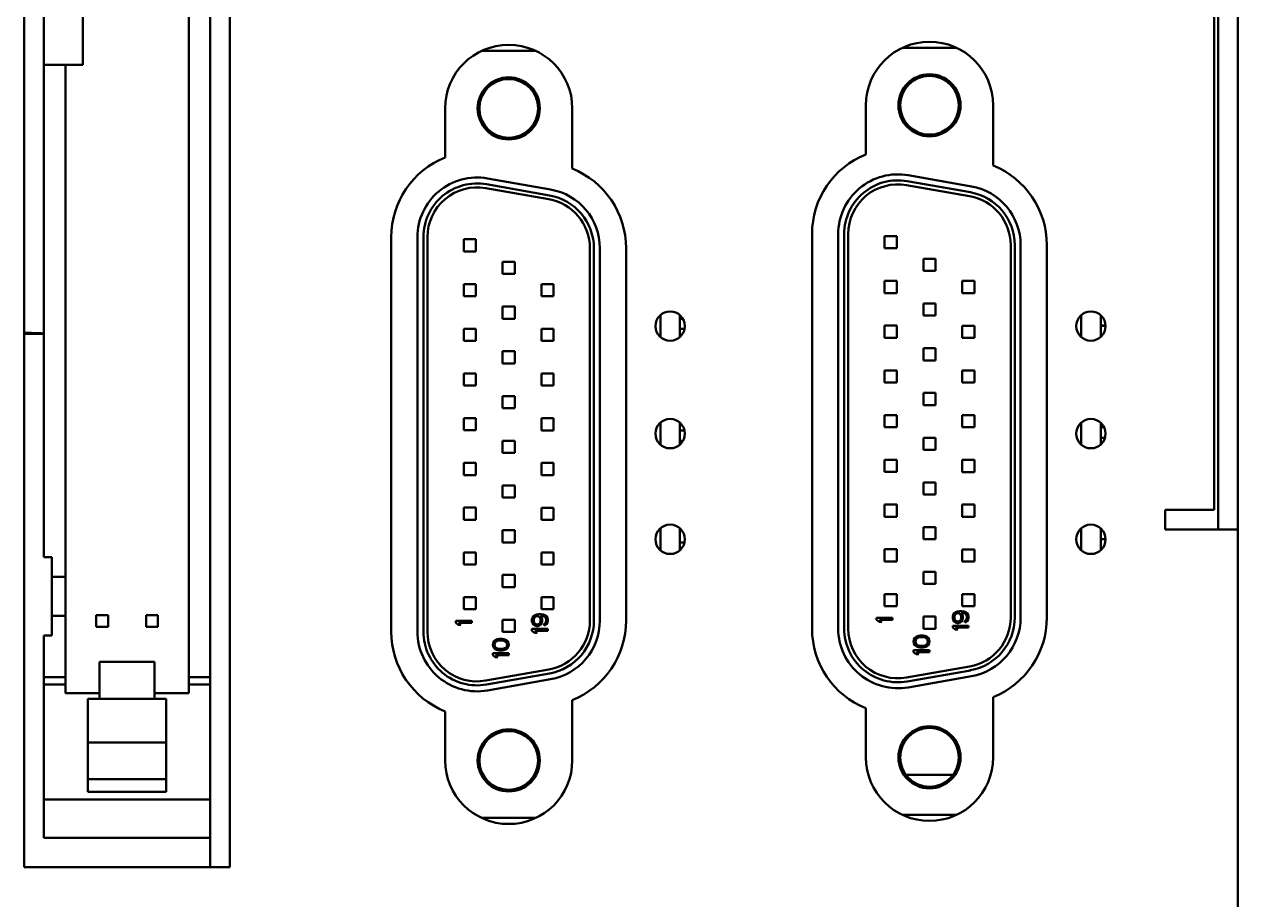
# Model space of a CAD drawing. Header units: millimetres. Extents: x 2117 to 4352, y 853 to 2102.
# Drawn here: x 2577.3 to 2639.3, y 1506.6 to 1551.4 of the extents above; entities that cross this region are included whole.
import ezdxf

# ---------------------------------------------------------------- set-up
doc = ezdxf.new("R2010")
doc.units = ezdxf.units.MM
doc.header["$LTSCALE"] = 1.8
doc.layers.add('외형선(ISO)', color=7, linetype='Continuous', lineweight=50)

msp = doc.modelspace()

# ---------------------------------------------------------------- linework, layer by layer
at = {"layer": '외형선(ISO)'}
for p, q in [((2638.263, 1663.043), (2638.263, 1525.543)), ((2639.263, 1525.543), (2639.263, 1663.043)), ((2638.063, 1662.043), (2638.063, 1526.543)), ((2577.263, 1508.293), (2577.263, 1594.393)), ((2587.763, 1594.393), (2587.763, 1508.293)), ((2585.663, 1584.694), (2585.663, 1517.993)), ((2586.763, 1517.993), (2586.763, 1584.694)), ((2578.263, 1549.293), (2578.263, 1553.393)), ((2580.263, 1549.293), (2580.263, 1553.393)), ((2600.616, 1550.001), (2603.413, 1550.001)), ((2622.116, 1550.159), (2624.913, 1550.159)), ((2579.363, 1549.293), (2578.263, 1549.293)), ((2578.263, 1549.293), (2578.263, 1524.133)), ((2579.363, 1523.133), (2579.363, 1549.293)), ((2579.363, 1549.293), (2580.263, 1549.293)), ((2598.764, 1544.56), (2598.764, 1547.067)), ((2605.264, 1547.067), (2605.264, 1543.989)), ((2620.264, 1544.718), (2620.264, 1547.225)), ((2626.764, 1547.225), (2626.764, 1544.147)), ((2604.101, 1542.622), (2600.875, 1543.19)), ((2604.154, 1542.922), (2600.928, 1543.49)), ((2625.601, 1542.779), (2622.375, 1543.348)), ((2625.654, 1543.079), (2622.428, 1543.648)), ((2604.066, 1542.421), (2600.84, 1542.99)), ((2625.566, 1542.579), (2622.34, 1543.148)), ((2596.012, 1520.321), (2596.012, 1540.489)), ((2597.351, 1540.489), (2597.351, 1520.321)), ((2597.655, 1540.489), (2597.655, 1520.321)), ((2597.859, 1540.489), (2597.859, 1520.321)), ((2599.723, 1540.377), (2600.343, 1540.377)), ((2599.723, 1539.757), (2599.723, 1540.377)), ((2600.343, 1540.377), (2600.343, 1539.757)), ((2617.512, 1520.479), (2617.512, 1540.647)), ((2618.851, 1540.647), (2618.851, 1520.479)), ((2619.155, 1540.647), (2619.155, 1520.479)), ((2619.359, 1540.647), (2619.359, 1520.479)), ((2621.223, 1540.535), (2621.843, 1540.535)), ((2621.223, 1539.915), (2621.223, 1540.535)), ((2621.843, 1540.535), (2621.843, 1539.915)), ((2600.343, 1539.757), (2599.723, 1539.757)), ((2606.164, 1520.89), (2606.164, 1539.92)), ((2606.368, 1520.89), (2606.368, 1539.92)), ((2606.672, 1520.89), (2606.672, 1539.92)), ((2608.012, 1539.92), (2608.012, 1520.89)), ((2621.843, 1539.915), (2621.223, 1539.915)), ((2627.664, 1521.048), (2627.664, 1540.078)), ((2627.868, 1521.048), (2627.868, 1540.078)), ((2628.172, 1521.048), (2628.172, 1540.078)), ((2629.512, 1540.078), (2629.512, 1521.048)), ((2601.704, 1539.224), (2602.324, 1539.224)), ((2601.704, 1538.604), (2601.704, 1539.224)), ((2602.324, 1539.224), (2602.324, 1538.604)), ((2623.204, 1539.382), (2623.824, 1539.382)), ((2623.204, 1538.762), (2623.204, 1539.382)), ((2623.824, 1539.382), (2623.824, 1538.762)), ((2602.324, 1538.604), (2601.704, 1538.604)), ((2621.223, 1538.249), (2621.843, 1538.249)), ((2621.223, 1537.629), (2621.223, 1538.249)), ((2621.843, 1538.249), (2621.843, 1537.629)), ((2623.824, 1538.762), (2623.204, 1538.762)), ((2625.186, 1538.246), (2625.806, 1538.246)), ((2625.186, 1537.626), (2625.186, 1538.246)), ((2625.806, 1538.246), (2625.806, 1537.626)), ((2599.723, 1538.091), (2600.343, 1538.091)), ((2599.723, 1537.471), (2599.723, 1538.091)), ((2600.343, 1538.091), (2600.343, 1537.471)), ((2603.686, 1538.088), (2604.306, 1538.088)), ((2603.686, 1537.468), (2603.686, 1538.088)), ((2604.306, 1538.088), (2604.306, 1537.468)), ((2621.843, 1537.629), (2621.223, 1537.629)), ((2625.806, 1537.626), (2625.186, 1537.626)), ((2600.343, 1537.471), (2599.723, 1537.471)), ((2604.306, 1537.468), (2603.686, 1537.468)), ((2623.204, 1537.096), (2623.824, 1537.096)), ((2623.204, 1536.476), (2623.204, 1537.096)), ((2623.824, 1537.096), (2623.824, 1536.476)), ((2601.704, 1536.938), (2602.324, 1536.938)), ((2601.704, 1536.318), (2601.704, 1536.938)), ((2602.324, 1536.938), (2602.324, 1536.318)), ((2609.763, 1535.384), (2609.763, 1536.502)), ((2609.763, 1536.502), (2609.763, 1535.384)), ((2610.763, 1535.384), (2610.763, 1536.502)), ((2623.824, 1536.476), (2623.204, 1536.476)), ((2631.263, 1535.384), (2631.263, 1536.502)), ((2631.263, 1536.502), (2631.263, 1535.384)), ((2632.263, 1536.502), (2632.263, 1535.384)), ((2632.263, 1536.476), (2632.291, 1536.476)), ((2599.723, 1535.805), (2600.343, 1535.805)), ((2599.723, 1535.185), (2599.723, 1535.805)), ((2600.343, 1535.805), (2600.343, 1535.185)), ((2602.324, 1536.318), (2601.704, 1536.318)), ((2603.686, 1535.802), (2604.306, 1535.802)), ((2603.686, 1535.182), (2603.686, 1535.802)), ((2604.306, 1535.802), (2604.306, 1535.182)), ((2610.763, 1536.318), (2610.913, 1536.318)), ((2610.763, 1535.805), (2611, 1535.805)), ((2610.763, 1535.802), (2611, 1535.802)), ((2621.223, 1535.963), (2621.843, 1535.963)), ((2621.223, 1535.343), (2621.223, 1535.963)), ((2621.843, 1535.963), (2621.843, 1535.343)), ((2625.186, 1535.96), (2625.806, 1535.96)), ((2625.186, 1535.34), (2625.186, 1535.96)), ((2625.806, 1535.96), (2625.806, 1535.34)), ((2632.263, 1535.963), (2632.513, 1535.963)), ((2632.263, 1535.96), (2632.513, 1535.96)), ((2578.263, 1535.543), (2577.263, 1535.543)), ((2600.343, 1535.185), (2599.723, 1535.185)), ((2604.306, 1535.182), (2603.686, 1535.182)), ((2621.843, 1535.343), (2621.223, 1535.343)), ((2625.806, 1535.34), (2625.186, 1535.34)), ((2601.704, 1534.652), (2602.324, 1534.652)), ((2601.704, 1534.032), (2601.704, 1534.652)), ((2602.324, 1534.652), (2602.324, 1534.032)), ((2623.204, 1534.81), (2623.824, 1534.81)), ((2623.204, 1534.19), (2623.204, 1534.81)), ((2623.824, 1534.81), (2623.824, 1534.19)), ((2602.324, 1534.032), (2601.704, 1534.032)), ((2623.824, 1534.19), (2623.204, 1534.19)), ((2599.723, 1533.519), (2600.343, 1533.519)), ((2599.723, 1532.899), (2599.723, 1533.519)), ((2600.343, 1533.519), (2600.343, 1532.899)), ((2603.686, 1533.516), (2604.306, 1533.516)), ((2603.686, 1532.896), (2603.686, 1533.516)), ((2604.306, 1533.516), (2604.306, 1532.896)), ((2621.223, 1533.677), (2621.843, 1533.677)), ((2621.223, 1533.057), (2621.223, 1533.677)), ((2621.843, 1533.677), (2621.843, 1533.057)), ((2625.186, 1533.674), (2625.806, 1533.674)), ((2625.186, 1533.054), (2625.186, 1533.674)), ((2625.806, 1533.674), (2625.806, 1533.054)), ((2600.343, 1532.899), (2599.723, 1532.899)), ((2604.306, 1532.896), (2603.686, 1532.896)), ((2621.843, 1533.057), (2621.223, 1533.057)), ((2625.806, 1533.054), (2625.186, 1533.054)), ((2601.704, 1532.366), (2602.324, 1532.366)), ((2601.704, 1531.746), (2601.704, 1532.366)), ((2602.324, 1532.366), (2602.324, 1531.746)), ((2623.204, 1532.524), (2623.824, 1532.524)), ((2623.204, 1531.904), (2623.204, 1532.524)), ((2623.824, 1532.524), (2623.824, 1531.904)), ((2602.324, 1531.746), (2601.704, 1531.746)), ((2623.824, 1531.904), (2623.204, 1531.904)), ((2599.723, 1531.233), (2600.343, 1531.233)), ((2599.723, 1530.613), (2599.723, 1531.233)), ((2600.343, 1531.233), (2600.343, 1530.613)), ((2603.686, 1531.23), (2604.306, 1531.23)), ((2603.686, 1530.61), (2603.686, 1531.23)), ((2604.306, 1531.23), (2604.306, 1530.61)), ((2609.763, 1529.884), (2609.763, 1531.002)), ((2609.763, 1531.002), (2609.763, 1529.884)), ((2610.763, 1529.884), (2610.763, 1531.002)), ((2621.223, 1531.391), (2621.843, 1531.391)), ((2621.223, 1530.771), (2621.223, 1531.391)), ((2621.843, 1531.391), (2621.843, 1530.771)), ((2625.186, 1531.388), (2625.806, 1531.388)), ((2625.186, 1530.768), (2625.186, 1531.388)), ((2625.806, 1531.388), (2625.806, 1530.768)), ((2631.263, 1529.884), (2631.263, 1531.002)), ((2631.263, 1531.002), (2631.263, 1529.884)), ((2632.263, 1531.002), (2632.263, 1529.884)), ((2600.343, 1530.613), (2599.723, 1530.613)), ((2604.306, 1530.61), (2603.686, 1530.61)), ((2610.763, 1530.61), (2610.994, 1530.61)), ((2621.843, 1530.771), (2621.223, 1530.771)), ((2623.204, 1530.238), (2623.824, 1530.238)), ((2623.204, 1529.618), (2623.204, 1530.238)), ((2623.824, 1530.238), (2623.824, 1529.618)), ((2625.806, 1530.768), (2625.186, 1530.768)), ((2632.263, 1530.768), (2632.439, 1530.768)), ((2632.263, 1530.238), (2632.484, 1530.238)), ((2601.704, 1530.08), (2602.324, 1530.08)), ((2601.704, 1529.46), (2601.704, 1530.08)), ((2602.324, 1530.08), (2602.324, 1529.46)), ((2610.763, 1530.08), (2610.919, 1530.08)), ((2623.824, 1529.618), (2623.204, 1529.618)), ((2599.723, 1528.947), (2600.343, 1528.947)), ((2599.723, 1528.327), (2599.723, 1528.947)), ((2600.343, 1528.947), (2600.343, 1528.327)), ((2602.324, 1529.46), (2601.704, 1529.46)), ((2603.686, 1528.944), (2604.306, 1528.944)), ((2603.686, 1528.324), (2603.686, 1528.944)), ((2604.306, 1528.944), (2604.306, 1528.324)), ((2621.223, 1529.105), (2621.843, 1529.105)), ((2621.223, 1528.485), (2621.223, 1529.105)), ((2621.843, 1529.105), (2621.843, 1528.485)), ((2625.186, 1529.102), (2625.806, 1529.102)), ((2625.186, 1528.482), (2625.186, 1529.102)), ((2625.806, 1529.102), (2625.806, 1528.482)), ((2600.343, 1528.327), (2599.723, 1528.327)), ((2604.306, 1528.324), (2603.686, 1528.324)), ((2621.843, 1528.485), (2621.223, 1528.485)), ((2625.806, 1528.482), (2625.186, 1528.482)), ((2601.704, 1527.794), (2602.324, 1527.794)), ((2601.704, 1527.174), (2601.704, 1527.794)), ((2602.324, 1527.794), (2602.324, 1527.174)), ((2623.204, 1527.952), (2623.824, 1527.952)), ((2623.204, 1527.332), (2623.204, 1527.952)), ((2623.824, 1527.952), (2623.824, 1527.332)), ((2602.324, 1527.174), (2601.704, 1527.174)), ((2623.824, 1527.332), (2623.204, 1527.332)), ((2599.723, 1526.661), (2600.343, 1526.661)), ((2599.723, 1526.041), (2599.723, 1526.661)), ((2600.343, 1526.661), (2600.343, 1526.041)), ((2603.686, 1526.658), (2604.306, 1526.658)), ((2603.686, 1526.038), (2603.686, 1526.658)), ((2604.306, 1526.658), (2604.306, 1526.038)), ((2621.223, 1526.819), (2621.843, 1526.819)), ((2621.223, 1526.199), (2621.223, 1526.819)), ((2621.843, 1526.819), (2621.843, 1526.199)), ((2625.186, 1526.816), (2625.806, 1526.816)), ((2625.186, 1526.196), (2625.186, 1526.816)), ((2625.806, 1526.816), (2625.806, 1526.196)), ((2635.563, 1525.543), (2635.563, 1526.543)), ((2635.563, 1526.543), (2636.063, 1526.543)), ((2636.063, 1526.543), (2638.063, 1526.543)), ((2600.343, 1526.041), (2599.723, 1526.041)), ((2604.306, 1526.038), (2603.686, 1526.038)), ((2621.843, 1526.199), (2621.223, 1526.199)), ((2625.806, 1526.196), (2625.186, 1526.196)), ((2601.704, 1525.508), (2602.324, 1525.508)), ((2601.704, 1524.888), (2601.704, 1525.508)), ((2602.324, 1525.508), (2602.324, 1524.888)), ((2609.763, 1524.484), (2609.763, 1525.602)), ((2609.763, 1525.602), (2609.763, 1524.484)), ((2610.763, 1524.484), (2610.763, 1525.602)), ((2610.763, 1525.508), (2610.852, 1525.508)), ((2623.204, 1525.666), (2623.824, 1525.666)), ((2623.204, 1525.046), (2623.204, 1525.666)), ((2623.824, 1525.666), (2623.824, 1525.046)), ((2631.263, 1524.484), (2631.263, 1525.602)), ((2631.263, 1525.602), (2631.263, 1524.484)), ((2632.263, 1525.602), (2632.263, 1524.484)), ((2639.263, 1525.543), (2635.563, 1525.543)), ((2639.263, 1525.543), (2639.263, 1497.043)), ((2602.324, 1524.888), (2601.704, 1524.888)), ((2610.763, 1524.888), (2610.997, 1524.888)), ((2623.824, 1525.046), (2623.204, 1525.046)), ((2632.263, 1525.046), (2632.513, 1525.046)), ((2578.263, 1524.133), (2578.663, 1524.133)), ((2578.663, 1524.133), (2578.663, 1523.133)), ((2599.723, 1524.375), (2600.343, 1524.375)), ((2599.723, 1523.755), (2599.723, 1524.375)), ((2600.343, 1524.375), (2600.343, 1523.755)), ((2603.686, 1524.372), (2604.306, 1524.372)), ((2603.686, 1523.752), (2603.686, 1524.372)), ((2604.306, 1524.372), (2604.306, 1523.752)), ((2621.223, 1524.533), (2621.843, 1524.533)), ((2621.223, 1523.913), (2621.223, 1524.533)), ((2621.843, 1524.533), (2621.843, 1523.913)), ((2625.186, 1524.53), (2625.806, 1524.53)), ((2625.186, 1523.91), (2625.186, 1524.53)), ((2625.806, 1524.53), (2625.806, 1523.91)), ((2632.263, 1524.533), (2632.312, 1524.533)), ((2632.263, 1524.53), (2632.31, 1524.53)), ((2600.343, 1523.755), (2599.723, 1523.755)), ((2604.306, 1523.752), (2603.686, 1523.752)), ((2621.843, 1523.913), (2621.223, 1523.913)), ((2623.204, 1523.38), (2623.824, 1523.38)), ((2623.204, 1522.76), (2623.204, 1523.38)), ((2623.824, 1523.38), (2623.824, 1522.76)), ((2625.806, 1523.91), (2625.186, 1523.91)), ((2578.663, 1523.133), (2579.363, 1523.133)), ((2578.663, 1523.133), (2578.663, 1521.133)), ((2579.363, 1521.133), (2579.363, 1523.133)), ((2601.704, 1523.222), (2602.324, 1523.222)), ((2601.704, 1522.602), (2601.704, 1523.222)), ((2602.324, 1523.222), (2602.324, 1522.602)), ((2623.824, 1522.76), (2623.204, 1522.76)), ((2602.324, 1522.602), (2601.704, 1522.602)), ((2621.223, 1522.247), (2621.843, 1522.247)), ((2621.223, 1521.627), (2621.223, 1522.247)), ((2621.843, 1522.247), (2621.843, 1521.627)), ((2625.186, 1522.244), (2625.806, 1522.244)), ((2625.186, 1521.624), (2625.186, 1522.244)), ((2625.806, 1522.244), (2625.806, 1521.624)), ((2599.723, 1522.089), (2600.343, 1522.089)), ((2599.723, 1521.469), (2599.723, 1522.089)), ((2600.343, 1522.089), (2600.343, 1521.469)), ((2603.686, 1522.086), (2604.306, 1522.086)), ((2603.686, 1521.466), (2603.686, 1522.086)), ((2604.306, 1522.086), (2604.306, 1521.466)), ((2621.843, 1521.627), (2621.223, 1521.627)), ((2625.806, 1521.624), (2625.186, 1521.624)), ((2579.363, 1521.133), (2578.663, 1521.133)), ((2578.663, 1521.133), (2578.663, 1520.133)), ((2579.363, 1517.993), (2579.363, 1521.133)), ((2580.943, 1520.563), (2580.943, 1521.163)), ((2580.943, 1521.163), (2581.543, 1521.163)), ((2581.543, 1521.163), (2581.543, 1520.563)), ((2583.483, 1520.563), (2583.483, 1521.163)), ((2583.483, 1521.163), (2584.083, 1521.163)), ((2584.083, 1521.163), (2584.083, 1520.563)), ((2600.124, 1520.871), (2599.314, 1520.871)), ((2599.314, 1520.871), (2599.314, 1520.77)), ((2600.343, 1521.469), (2599.723, 1521.469)), ((2600.124, 1520.77), (2600.124, 1520.871)), ((2601.704, 1520.936), (2602.324, 1520.936)), ((2601.704, 1520.316), (2601.704, 1520.936)), ((2602.324, 1520.936), (2602.324, 1520.316)), ((2603.222, 1521.028), (2603.204, 1520.944)), ((2603.204, 1520.944), (2603.204, 1520.86)), ((2603.273, 1521.113), (2603.222, 1521.028)), ((2603.342, 1521.163), (2603.273, 1521.113)), ((2603.291, 1520.961), (2603.308, 1521.011)), ((2603.291, 1520.843), (2603.291, 1520.961)), ((2603.308, 1521.011), (2603.342, 1521.062)), ((2603.429, 1521.197), (2603.342, 1521.163)), ((2603.342, 1521.062), (2603.394, 1521.096)), ((2603.394, 1521.096), (2603.446, 1521.113)), ((2603.549, 1521.214), (2603.429, 1521.197)), ((2603.446, 1521.113), (2603.48, 1521.113)), ((2603.48, 1521.113), (2603.532, 1521.096)), ((2603.532, 1521.096), (2603.584, 1521.062)), ((2603.67, 1521.214), (2603.549, 1521.214)), ((2603.584, 1521.062), (2603.618, 1521.011)), ((2603.618, 1521.011), (2603.635, 1520.961)), ((2603.704, 1521.028), (2603.635, 1521.13)), ((2603.635, 1521.13), (2603.67, 1521.13)), ((2603.635, 1520.961), (2603.635, 1520.843)), ((2603.79, 1521.197), (2603.67, 1521.214)), ((2603.67, 1521.13), (2603.773, 1521.113)), ((2604.306, 1521.466), (2603.686, 1521.466)), ((2603.722, 1520.944), (2603.704, 1521.028)), ((2603.722, 1520.86), (2603.722, 1520.944)), ((2603.773, 1521.113), (2603.825, 1521.096)), ((2603.877, 1521.163), (2603.79, 1521.197)), ((2603.825, 1521.096), (2603.877, 1521.062)), ((2603.946, 1521.113), (2603.877, 1521.163)), ((2603.877, 1521.062), (2603.911, 1521.011)), ((2603.911, 1521.011), (2603.928, 1520.961)), ((2603.928, 1520.961), (2603.928, 1520.86)), ((2603.997, 1521.028), (2603.946, 1521.113)), ((2604.014, 1520.944), (2603.997, 1521.028)), ((2603.997, 1520.792), (2604.014, 1520.876)), ((2604.014, 1520.876), (2604.014, 1520.944)), ((2621.624, 1521.029), (2620.814, 1521.029)), ((2620.814, 1521.029), (2620.814, 1520.928)), ((2620.814, 1520.928), (2620.935, 1520.827)), ((2620.952, 1520.928), (2621.624, 1520.928)), ((2621.073, 1520.827), (2620.952, 1520.928)), ((2621.624, 1520.928), (2621.624, 1521.029)), ((2623.204, 1521.094), (2623.824, 1521.094)), ((2623.204, 1520.474), (2623.204, 1521.094)), ((2623.824, 1521.094), (2623.824, 1520.474)), ((2624.722, 1521.186), (2624.704, 1521.102)), ((2624.704, 1521.102), (2624.704, 1521.017)), ((2624.704, 1521.017), (2624.722, 1520.933)), ((2624.773, 1521.271), (2624.722, 1521.186)), ((2624.722, 1520.933), (2624.773, 1520.849)), ((2624.842, 1521.321), (2624.773, 1521.271)), ((2624.791, 1521.119), (2624.808, 1521.169)), ((2624.791, 1521.001), (2624.791, 1521.119)), ((2624.808, 1520.95), (2624.791, 1521.001)), ((2624.808, 1521.169), (2624.842, 1521.22)), ((2624.842, 1520.899), (2624.808, 1520.95)), ((2624.929, 1521.355), (2624.842, 1521.321)), ((2624.842, 1521.22), (2624.894, 1521.254)), ((2624.894, 1520.866), (2624.842, 1520.899)), ((2624.894, 1521.254), (2624.946, 1521.271)), ((2624.946, 1520.849), (2624.894, 1520.866)), ((2625.049, 1521.372), (2624.929, 1521.355)), ((2624.946, 1521.271), (2624.98, 1521.271)), ((2624.98, 1521.271), (2625.032, 1521.254)), ((2625.032, 1520.866), (2624.98, 1520.849)), ((2625.032, 1521.254), (2625.084, 1521.22)), ((2625.084, 1520.899), (2625.032, 1520.866)), ((2625.17, 1521.372), (2625.049, 1521.372)), ((2625.084, 1521.22), (2625.118, 1521.169)), ((2625.118, 1520.95), (2625.084, 1520.899)), ((2625.118, 1521.169), (2625.135, 1521.119)), ((2625.135, 1521.001), (2625.118, 1520.95)), ((2625.204, 1521.186), (2625.135, 1521.287)), ((2625.135, 1521.287), (2625.17, 1521.287)), ((2625.135, 1521.119), (2625.135, 1521.001)), ((2625.153, 1520.849), (2625.204, 1520.933)), ((2625.29, 1521.355), (2625.17, 1521.372)), ((2625.17, 1521.287), (2625.273, 1521.271)), ((2625.222, 1521.102), (2625.204, 1521.186)), ((2625.204, 1520.933), (2625.222, 1521.017)), ((2625.222, 1521.017), (2625.222, 1521.102)), ((2625.273, 1521.271), (2625.325, 1521.254)), ((2625.377, 1521.321), (2625.29, 1521.355)), ((2625.325, 1521.254), (2625.377, 1521.22)), ((2625.377, 1520.916), (2625.325, 1520.882)), ((2625.325, 1520.882), (2625.325, 1520.798)), ((2625.446, 1521.271), (2625.377, 1521.321)), ((2625.377, 1521.22), (2625.411, 1521.169)), ((2625.411, 1520.967), (2625.377, 1520.916)), ((2625.377, 1520.815), (2625.446, 1520.866)), ((2625.411, 1521.169), (2625.428, 1521.119)), ((2625.428, 1521.017), (2625.411, 1520.967)), ((2625.428, 1521.119), (2625.428, 1521.017)), ((2625.497, 1521.186), (2625.446, 1521.271)), ((2625.446, 1520.866), (2625.497, 1520.95)), ((2625.514, 1521.102), (2625.497, 1521.186)), ((2625.497, 1520.95), (2625.514, 1521.034)), ((2625.514, 1521.034), (2625.514, 1521.102)), ((2581.543, 1520.563), (2580.943, 1520.563)), ((2584.083, 1520.563), (2583.483, 1520.563)), ((2599.314, 1520.77), (2599.435, 1520.669)), ((2599.435, 1520.669), (2599.573, 1520.669)), ((2599.452, 1520.77), (2600.124, 1520.77)), ((2599.573, 1520.669), (2599.452, 1520.77)), ((2602.324, 1520.316), (2601.704, 1520.316)), ((2603.204, 1520.86), (2603.222, 1520.775)), ((2603.204, 1520.471), (2603.204, 1520.37)), ((2604.014, 1520.471), (2603.204, 1520.471)), ((2603.204, 1520.37), (2603.325, 1520.269)), ((2603.222, 1520.775), (2603.273, 1520.691)), ((2603.273, 1520.691), (2603.342, 1520.64)), ((2603.308, 1520.792), (2603.291, 1520.843)), ((2603.342, 1520.741), (2603.308, 1520.792)), ((2603.325, 1520.269), (2603.463, 1520.269)), ((2603.394, 1520.708), (2603.342, 1520.741)), ((2603.342, 1520.64), (2603.429, 1520.606)), ((2603.463, 1520.269), (2603.342, 1520.37)), ((2603.342, 1520.37), (2604.014, 1520.37)), ((2603.446, 1520.691), (2603.394, 1520.708)), ((2603.429, 1520.606), (2603.497, 1520.606)), ((2603.48, 1520.691), (2603.446, 1520.691)), ((2603.532, 1520.708), (2603.48, 1520.691)), ((2603.497, 1520.606), (2603.584, 1520.64)), ((2603.584, 1520.741), (2603.532, 1520.708)), ((2603.618, 1520.792), (2603.584, 1520.741)), ((2603.584, 1520.64), (2603.653, 1520.691)), ((2603.635, 1520.843), (2603.618, 1520.792)), ((2603.653, 1520.691), (2603.704, 1520.775)), ((2603.704, 1520.775), (2603.722, 1520.86)), ((2603.877, 1520.758), (2603.825, 1520.725)), ((2603.825, 1520.725), (2603.825, 1520.64)), ((2603.825, 1520.64), (2603.877, 1520.657)), ((2603.911, 1520.809), (2603.877, 1520.758)), ((2603.877, 1520.657), (2603.946, 1520.708)), ((2603.928, 1520.86), (2603.911, 1520.809)), ((2603.946, 1520.708), (2603.997, 1520.792)), ((2604.014, 1520.37), (2604.014, 1520.471)), ((2620.935, 1520.827), (2621.073, 1520.827)), ((2623.824, 1520.474), (2623.204, 1520.474)), ((2624.704, 1520.629), (2624.704, 1520.528)), ((2625.514, 1520.629), (2624.704, 1520.629)), ((2624.704, 1520.528), (2624.825, 1520.427)), ((2624.773, 1520.849), (2624.842, 1520.798)), ((2624.825, 1520.427), (2624.963, 1520.427)), ((2624.842, 1520.798), (2624.929, 1520.764)), ((2624.963, 1520.427), (2624.842, 1520.528)), ((2624.842, 1520.528), (2625.514, 1520.528)), ((2624.929, 1520.764), (2624.997, 1520.764)), ((2624.98, 1520.849), (2624.946, 1520.849)), ((2624.997, 1520.764), (2625.084, 1520.798)), ((2625.084, 1520.798), (2625.153, 1520.849)), ((2625.325, 1520.798), (2625.377, 1520.815)), ((2625.514, 1520.528), (2625.514, 1520.629)), ((2578.663, 1520.133), (2578.263, 1520.133)), ((2578.263, 1520.133), (2578.263, 1517.993)), ((2601.222, 1519.758), (2601.204, 1519.657)), ((2601.204, 1519.657), (2601.222, 1519.556)), ((2601.273, 1519.843), (2601.222, 1519.758)), ((2601.325, 1519.893), (2601.273, 1519.843)), ((2601.291, 1519.657), (2601.308, 1519.742)), ((2601.308, 1519.573), (2601.291, 1519.657)), ((2601.308, 1519.742), (2601.342, 1519.792)), ((2601.394, 1519.927), (2601.325, 1519.893)), ((2601.342, 1519.792), (2601.446, 1519.86)), ((2601.446, 1519.944), (2601.394, 1519.927)), ((2601.532, 1519.961), (2601.446, 1519.944)), ((2601.446, 1519.86), (2601.549, 1519.877)), ((2601.687, 1519.961), (2601.532, 1519.961)), ((2601.549, 1519.877), (2601.67, 1519.877)), ((2601.67, 1519.877), (2601.773, 1519.86)), ((2601.773, 1519.944), (2601.687, 1519.961)), ((2601.825, 1519.927), (2601.773, 1519.944)), ((2601.773, 1519.86), (2601.877, 1519.792)), ((2601.894, 1519.893), (2601.825, 1519.927)), ((2601.877, 1519.792), (2601.911, 1519.742)), ((2601.946, 1519.843), (2601.894, 1519.893)), ((2601.911, 1519.742), (2601.928, 1519.657)), ((2601.928, 1519.657), (2601.911, 1519.573)), ((2601.997, 1519.758), (2601.946, 1519.843)), ((2602.014, 1519.657), (2601.997, 1519.758)), ((2601.997, 1519.556), (2602.014, 1519.657)), ((2622.722, 1519.916), (2622.704, 1519.815)), ((2622.704, 1519.815), (2622.722, 1519.714)), ((2622.773, 1520.001), (2622.722, 1519.916)), ((2622.722, 1519.714), (2622.773, 1519.629)), ((2622.825, 1520.051), (2622.773, 1520.001)), ((2622.773, 1519.629), (2622.825, 1519.579)), ((2622.791, 1519.815), (2622.808, 1519.899)), ((2622.808, 1519.731), (2622.791, 1519.815)), ((2622.808, 1519.899), (2622.842, 1519.95)), ((2622.842, 1519.68), (2622.808, 1519.731)), ((2622.894, 1520.085), (2622.825, 1520.051)), ((2622.842, 1519.95), (2622.946, 1520.018)), ((2622.946, 1519.613), (2622.842, 1519.68)), ((2622.946, 1520.102), (2622.894, 1520.085)), ((2623.032, 1520.119), (2622.946, 1520.102)), ((2622.946, 1520.018), (2623.049, 1520.034)), ((2623.187, 1520.119), (2623.032, 1520.119)), ((2623.049, 1520.034), (2623.17, 1520.034)), ((2623.17, 1520.034), (2623.273, 1520.018)), ((2623.273, 1520.102), (2623.187, 1520.119)), ((2623.325, 1520.085), (2623.273, 1520.102)), ((2623.273, 1520.018), (2623.377, 1519.95)), ((2623.377, 1519.68), (2623.273, 1519.613)), ((2623.394, 1520.051), (2623.325, 1520.085)), ((2623.377, 1519.95), (2623.411, 1519.899)), ((2623.411, 1519.731), (2623.377, 1519.68)), ((2623.446, 1520.001), (2623.394, 1520.051)), ((2623.394, 1519.579), (2623.446, 1519.629)), ((2623.411, 1519.899), (2623.428, 1519.815)), ((2623.428, 1519.815), (2623.411, 1519.731)), ((2623.497, 1519.916), (2623.446, 1520.001)), ((2623.446, 1519.629), (2623.497, 1519.714)), ((2623.514, 1519.815), (2623.497, 1519.916)), ((2623.497, 1519.714), (2623.514, 1519.815)), ((2601.204, 1519.218), (2601.204, 1519.117)), ((2602.014, 1519.218), (2601.204, 1519.218)), ((2601.204, 1519.117), (2601.325, 1519.016)), ((2601.222, 1519.556), (2601.273, 1519.472)), ((2601.273, 1519.472), (2601.325, 1519.421)), ((2601.342, 1519.522), (2601.308, 1519.573)), ((2601.325, 1519.421), (2601.394, 1519.387)), ((2601.325, 1519.016), (2601.463, 1519.016)), ((2601.446, 1519.455), (2601.342, 1519.522)), ((2601.463, 1519.016), (2601.342, 1519.117)), ((2601.342, 1519.117), (2602.014, 1519.117)), ((2601.394, 1519.387), (2601.446, 1519.37)), ((2601.549, 1519.438), (2601.446, 1519.455)), ((2601.446, 1519.37), (2601.532, 1519.353)), ((2601.532, 1519.353), (2601.687, 1519.353)), ((2601.67, 1519.438), (2601.549, 1519.438)), ((2601.773, 1519.455), (2601.67, 1519.438)), ((2601.687, 1519.353), (2601.773, 1519.37)), ((2601.877, 1519.522), (2601.773, 1519.455)), ((2601.773, 1519.37), (2601.825, 1519.387)), ((2601.825, 1519.387), (2601.894, 1519.421)), ((2601.911, 1519.573), (2601.877, 1519.522)), ((2601.894, 1519.421), (2601.946, 1519.472)), ((2601.946, 1519.472), (2601.997, 1519.556)), ((2602.014, 1519.117), (2602.014, 1519.218)), ((2622.704, 1519.376), (2622.704, 1519.275)), ((2623.514, 1519.376), (2622.704, 1519.376)), ((2622.704, 1519.275), (2622.825, 1519.174)), ((2622.825, 1519.579), (2622.894, 1519.545)), ((2622.825, 1519.174), (2622.963, 1519.174)), ((2622.963, 1519.174), (2622.842, 1519.275)), ((2622.842, 1519.275), (2623.514, 1519.275)), ((2622.894, 1519.545), (2622.946, 1519.528)), ((2623.049, 1519.596), (2622.946, 1519.613)), ((2622.946, 1519.528), (2623.032, 1519.511)), ((2623.032, 1519.511), (2623.187, 1519.511)), ((2623.17, 1519.596), (2623.049, 1519.596)), ((2623.273, 1519.613), (2623.17, 1519.596)), ((2623.187, 1519.511), (2623.273, 1519.528)), ((2623.273, 1519.528), (2623.325, 1519.545)), ((2623.325, 1519.545), (2623.394, 1519.579)), ((2623.514, 1519.275), (2623.514, 1519.376)), ((2583.913, 1518.783), (2581.113, 1518.783)), ((2581.113, 1518.783), (2581.113, 1516.883)), ((2583.913, 1516.883), (2583.913, 1518.783)), ((2600.84, 1517.82), (2604.066, 1518.389)), ((2622.34, 1517.978), (2625.566, 1518.546)), ((2579.363, 1517.993), (2578.263, 1517.993)), ((2578.263, 1517.993), (2578.263, 1517.629)), ((2579.363, 1517.629), (2579.363, 1517.993)), ((2585.663, 1517.993), (2585.663, 1517.629)), ((2586.763, 1517.993), (2585.663, 1517.993)), ((2586.763, 1517.629), (2586.763, 1517.993)), ((2600.875, 1517.62), (2604.101, 1518.188)), ((2600.928, 1517.32), (2604.154, 1517.888)), ((2622.375, 1517.777), (2625.601, 1518.346)), ((2622.428, 1517.477), (2625.654, 1518.046)), ((2578.263, 1517.629), (2579.363, 1517.629)), ((2578.263, 1517.629), (2578.263, 1511.749)), ((2579.363, 1517.178), (2579.363, 1517.629)), ((2581.113, 1517.178), (2579.363, 1517.178)), ((2585.663, 1517.178), (2583.913, 1517.178)), ((2585.663, 1517.629), (2586.763, 1517.629)), ((2585.663, 1517.629), (2585.663, 1517.178)), ((2586.763, 1511.749), (2586.763, 1517.629)), ((2580.513, 1514.658), (2580.513, 1516.883)), ((2581.113, 1516.883), (2580.513, 1516.883)), ((2581.113, 1516.883), (2583.913, 1516.883)), ((2584.513, 1516.883), (2583.913, 1516.883)), ((2584.513, 1516.883), (2584.513, 1514.658)), ((2605.264, 1516.821), (2605.264, 1513.743)), ((2626.764, 1516.979), (2626.764, 1513.9)), ((2598.764, 1513.743), (2598.764, 1516.25)), ((2620.264, 1513.9), (2620.264, 1516.408)), ((2580.513, 1512.783), (2580.513, 1514.658)), ((2584.513, 1514.658), (2580.513, 1514.658)), ((2584.513, 1514.658), (2584.513, 1512.783)), ((2622.311, 1513.005), (2624.718, 1513.005)), ((2584.513, 1512.783), (2580.513, 1512.783)), ((2580.513, 1512.133), (2580.513, 1512.783)), ((2584.513, 1512.783), (2584.513, 1512.133)), ((2586.763, 1511.749), (2578.263, 1511.749)), ((2578.263, 1511.749), (2578.263, 1509.793)), ((2584.513, 1512.133), (2580.513, 1512.133)), ((2586.763, 1509.793), (2586.763, 1511.749)), ((2622.116, 1510.967), (2624.913, 1510.967)), ((2600.616, 1510.809), (2603.413, 1510.809)), ((2586.763, 1509.793), (2578.263, 1509.793)), ((2586.763, 1508.293), (2586.763, 1509.793)), ((2587.763, 1508.293), (2577.263, 1508.293))]:
    msp.add_line(p, q, dxfattribs=at)
for centre, radius in [((2623.514, 1547.225), 1.588), ((2602.014, 1547.067), 1.588), ((2602.014, 1547.067), 1.5), ((2623.514, 1547.225), 1.5), ((2610.263, 1535.943), 0.75), ((2631.763, 1535.943), 0.75), ((2610.263, 1530.443), 0.75), ((2631.763, 1530.443), 0.75), ((2610.263, 1525.043), 0.75), ((2631.763, 1525.043), 0.75), ((2602.014, 1513.743), 1.588), ((2623.514, 1513.9), 1.588), ((2623.514, 1513.9), 1.5), ((2602.014, 1513.743), 1.5)]:
    msp.add_circle(centre, radius, dxfattribs=at)
for centre, radius, start, end in [((2602.014, 1547.067), 3.25, 0, 180), ((2623.514, 1547.225), 3.25, 0, 180), ((2600.399, 1540.489), 4.387, 111.86996, 180), ((2621.899, 1540.647), 4.387, 111.86996, 180), ((2603.624, 1539.92), 4.387, 0, 68.0484), ((2625.124, 1540.078), 4.387, 0, 68.0484), ((2600.399, 1540.489), 3.048, 80, 180), ((2600.399, 1540.489), 2.743, 80, 180), ((2621.899, 1540.647), 3.048, 80, 180), ((2621.899, 1540.647), 2.743, 80, 180), ((2621.899, 1540.647), 2.54, 80, 180), ((2600.399, 1540.489), 2.54, 80, 180), ((2603.624, 1539.92), 2.743, 0, 80), ((2603.624, 1539.92), 3.048, 0, 80), ((2625.124, 1540.078), 2.54, 0, 80), ((2625.124, 1540.078), 2.743, 0, 80), ((2625.124, 1540.078), 3.048, 0, 80), ((2603.624, 1539.92), 2.54, 0, 80), ((2603.624, 1520.89), 2.54, 280, 0), ((2603.624, 1520.89), 2.743, 280, 0), ((2603.624, 1520.89), 3.048, 280, 0), ((2603.624, 1520.89), 4.387, 291.9516, 0), ((2625.124, 1521.048), 2.54, 280, 0), ((2625.124, 1521.048), 2.743, 280, 0), ((2625.124, 1521.048), 3.048, 280, 0), ((2625.124, 1521.048), 4.387, 291.9516, 0), ((2600.399, 1520.321), 4.387, 180, 248.13004), ((2600.399, 1520.321), 3.048, 180, 280), ((2600.399, 1520.321), 2.743, 180, 280), ((2600.399, 1520.321), 2.54, 180, 280), ((2621.899, 1520.479), 4.387, 180, 248.13004), ((2621.899, 1520.479), 3.048, 180, 280), ((2621.899, 1520.479), 2.743, 180, 280), ((2621.899, 1520.479), 2.54, 180, 280), ((2602.014, 1513.743), 3.25, 180, 0), ((2623.514, 1513.9), 3.25, 180, 0)]:
    msp.add_arc(centre, radius, start, end, dxfattribs=at)
msp.add_ellipse((2580.072, 1555.621), major_axis=(-34.709, -0.008), ratio=0.578466, start_param=1.489632, end_param=1.518508, dxfattribs=at)

doc.saveas('drawing.dxf')
